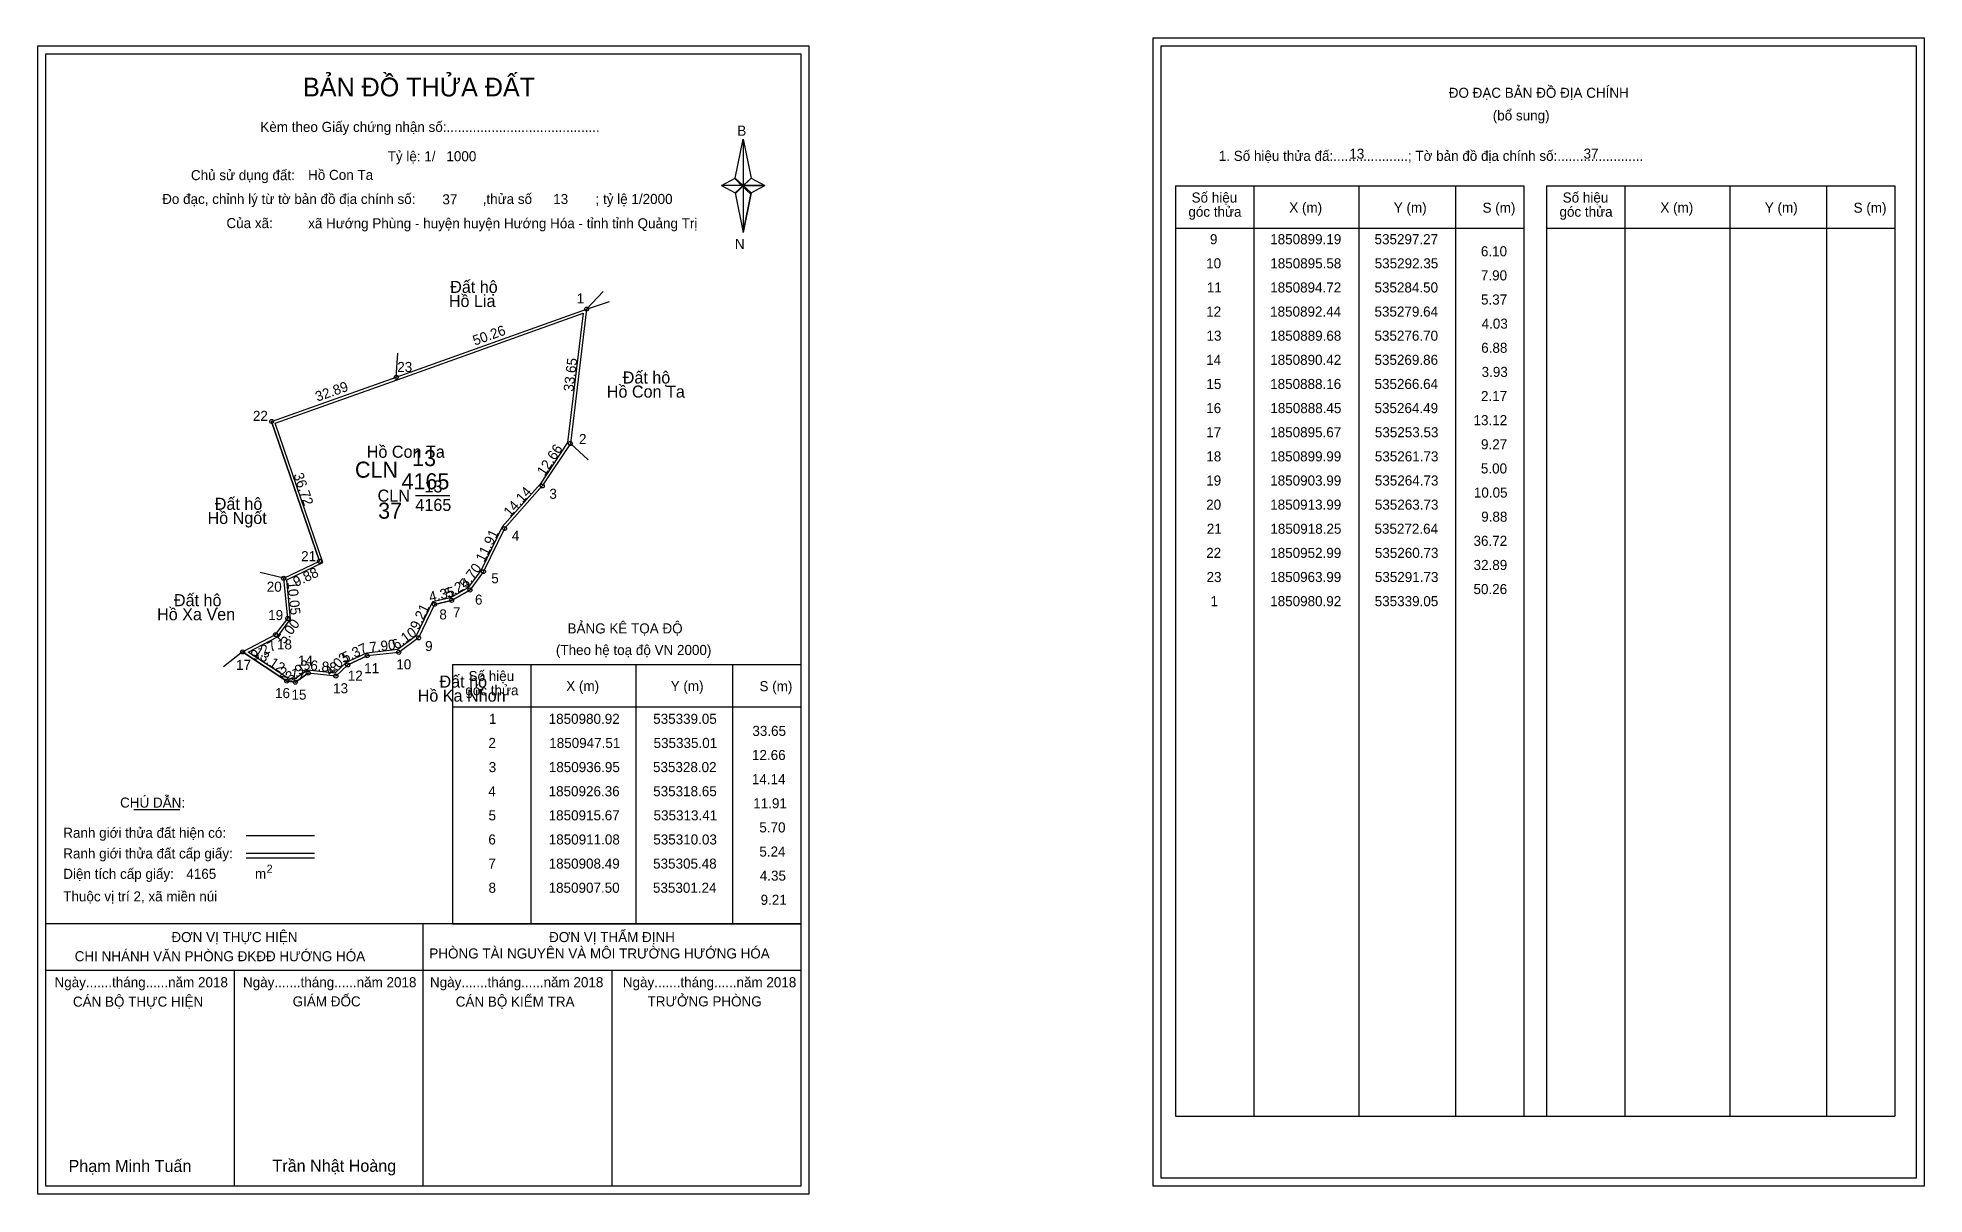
# Model space of a CAD drawing. Extents: x 535203 to 535672, y 1850761 to 1851048.
import ezdxf

# ---------------------------------------------------------------- set-up
doc = ezdxf.new("R2010")
doc.units = 0
for name, color, linetype in [('Level 1', 7, 'Continuous'), ('Level 10', 7, 'Continuous'), ('Level 11', 7, 'Continuous'), ('Level 13', 7, 'Continuous'), ('Level 2', 7, 'Continuous'), ('Level 27', 7, 'Continuous'), ('Level 3', 7, 'Continuous'), ('Level 36', 7, 'Continuous'), ('Level 4', 7, 'Continuous'), ('Level 49', 7, 'Continuous'), ('Level 5', 7, 'Continuous'), ('Level 53', 7, 'Continuous'), ('Level 55', 7, 'Continuous'), ('Level 6', 7, 'Continuous'), ('Level 63', 7, 'Continuous'), ('Level 7', 7, 'Continuous'), ('Level 9', 7, 'Continuous')]:
    doc.layers.add(name, color=color, linetype=linetype)

msp = doc.modelspace()

# ---------------------------------------------------------------- linework, layer by layer
at = {"layer": 'Level 1'}
for p, q in [((535481.91, 1851046.4), (535481.91, 1851046.4)), ((535204.59, 1851044.4), (535204.59, 1851044.4)), ((535376.01, 1851013.52), (535377.98, 1851023.16)), ((535377.98, 1851023.16), (535377.98, 1851011.64)), ((535377.98, 1851023.16), (535379.94, 1851013.52)), ((535372.56, 1851011.64), (535376.01, 1851013.52)), ((535376.01, 1851013.52), (535377.98, 1851011.64)), ((535377.83, 1851011.42), (535376.01, 1851013.3)), ((535379.8, 1851013.3), (535377.83, 1851011.42)), ((535377.83, 1851011.42), (535379.8, 1851013.3)), ((535379.94, 1851013.52), (535377.98, 1851011.64)), ((535377.98, 1851011.64), (535376.01, 1851009.8)), ((535377.83, 1851011.42), (535376.01, 1851009.58)), ((535376.01, 1851009.58), (535377.83, 1851011.42)), ((535376.01, 1851009.8), (535377.98, 1850999.94)), ((535379.8, 1851009.58), (535377.83, 1851011.42)), ((535377.98, 1851011.64), (535377.98, 1850999.94)), ((535377.98, 1851011.64), (535383.39, 1851011.64)), ((535377.98, 1851011.64), (535379.94, 1851009.8)), ((535379.94, 1851009.8), (535377.98, 1850999.94)), ((535379.94, 1851009.8), (535383.39, 1851011.64)), ((535485.44, 1851011.55), (535572.04, 1851011.55)), ((535505.03, 1850780.28), (535505.03, 1851011.55)), ((535531.1, 1850780.28), (535531.1, 1851011.55)), ((535555.08, 1851011.55), (535555.08, 1850780.28)), ((535572.04, 1851011.55), (535572.04, 1850780.28)), ((535577.7, 1851011.55), (535664.3, 1851011.55)), ((535597.29, 1850780.28), (535597.29, 1851011.55)), ((535623.36, 1850780.28), (535623.36, 1851011.55)), ((535647.33, 1851011.55), (535647.33, 1850780.28)), ((535664.3, 1851011.55), (535664.3, 1850780.28)), ((535485.44, 1851001.02), (535572.04, 1851001.02)), ((535577.7, 1851001.02), (535664.3, 1851001.02)), ((535305.68, 1850892.58), (535392.28, 1850892.58)), ((535325.27, 1850828.05), (535325.27, 1850892.58)), ((535351.34, 1850828.05), (535351.34, 1850892.58)), ((535375.31, 1850892.58), (535375.31, 1850828.05)), ((535305.68, 1850882.05), (535392.28, 1850882.05)), ((535226.5, 1850856.47), (535237.91, 1850856.47)), ((535254.37, 1850850.06), (535271.38, 1850850.06)), ((535254.37, 1850845.62), (535271.38, 1850845.62)), ((535254.37, 1850844.52), (535271.38, 1850844.52)), ((535311.41, 1850828.05), (535204.58, 1850828.05)), ((535392.28, 1850828.05), (535287.44, 1850828.05)), ((535298.43, 1850762.83), (535298.43, 1850828.05)), ((535305.68, 1850828.05), (535392.28, 1850828.05)), ((535392.28, 1850816.5), (535204.58, 1850816.5)), ((535251.51, 1850762.83), (535251.51, 1850816.5)), ((535345.36, 1850762.83), (535345.36, 1850816.5)), ((535485.44, 1850780.28), (535664.3, 1850780.28)), ((535669.61, 1850764.83), (535669.61, 1850764.83)), ((535392.28, 1850762.83), (535392.28, 1850762.83))]:
    msp.add_line(p, q, dxfattribs=at)
for points in [[(535376.01, 1851013.52), (535377.98, 1851023.16), (535377.98, 1851011.64)], [(535377.98, 1851011.64), (535379.94, 1851013.52), (535383.39, 1851011.64)], [(535372.56, 1851011.64), (535376.01, 1851009.8), (535377.98, 1851011.64)], [(535377.98, 1851011.64), (535377.98, 1850999.94), (535379.94, 1851009.8)]]:
    msp.add_lwpolyline(points, close=True, dxfattribs=at)
at = {"layer": 'Level 10'}
for p, q in [((535260.73, 1850952.99), (535272.64, 1850918.25)), ((535305.48, 1850908.49), (535310.03, 1850911.08)), ((535301.24, 1850907.5), (535305.48, 1850908.49)), ((535253.53, 1850895.67), (535264.49, 1850888.45)), ((535276.7, 1850889.68), (535279.64, 1850892.44)), ((535279.64, 1850892.44), (535284.5, 1850894.72)), ((535264.49, 1850888.45), (535266.64, 1850888.16)), ((535266.64, 1850888.16), (535269.86, 1850890.42))]:
    msp.add_line(p, q, dxfattribs=at)
for points in [[(535264.49, 1850888.45), (535253.53, 1850895.67), (535261.73, 1850899.99), (535264.73, 1850903.99), (535263.73, 1850913.99), (535272.64, 1850918.25), (535260.73, 1850952.99), (535291.73, 1850963.99), (535339.05, 1850980.92), (535335.01, 1850947.51), (535328.02, 1850936.95), (535318.65, 1850926.36), (535313.41, 1850915.67), (535310.03, 1850911.08), (535305.48, 1850908.49), (535301.24, 1850907.5), (535297.27, 1850899.19), (535292.35, 1850895.58), (535284.5, 1850894.72), (535279.64, 1850892.44), (535276.7, 1850889.68), (535269.86, 1850890.42), (535266.64, 1850888.16)], [(535264.74, 1850889.12), (535254.9, 1850895.6), (535262.2, 1850899.44), (535265.45, 1850903.79), (535264.48, 1850913.57), (535273.5, 1850917.89), (535261.62, 1850952.56), (535291.96, 1850963.33), (535338.22, 1850979.88), (535334.33, 1850947.76), (535327.46, 1850937.38), (535318.06, 1850926.75), (535312.81, 1850916.03), (535309.55, 1850911.61), (535305.22, 1850909.15), (535300.75, 1850908.11), (535296.71, 1850899.65), (535292.09, 1850896.26), (535284.31, 1850895.4), (535279.24, 1850893.03), (535276.46, 1850890.41), (535269.67, 1850891.14), (535266.46, 1850888.89)]]:
    msp.add_lwpolyline(points, close=True, dxfattribs=at)
at = {"layer": 'Level 11'}
for centre in [(535339.05, 1850980.92), (535291.73, 1850963.99), (535260.73, 1850952.99), (535335.01, 1850947.51), (535328.02, 1850936.95), (535318.65, 1850926.36), (535272.64, 1850918.25), (535313.41, 1850915.67), (535263.73, 1850913.99), (535310.03, 1850911.08), (535301.24, 1850907.5), (535305.48, 1850908.49), (535264.73, 1850903.99), (535253.53, 1850895.67), (535261.73, 1850899.99), (535292.35, 1850895.58), (535297.27, 1850899.19), (535279.64, 1850892.44), (535284.5, 1850894.72), (535264.49, 1850888.45), (535264.49, 1850888.45), (535266.64, 1850888.16), (535269.86, 1850890.42), (535276.7, 1850889.68)]:
    msp.add_circle(centre, 0.5, dxfattribs=at)
at = {"layer": 'Level 27'}
for p, q in [((535339.05, 1850980.92), (535343.14, 1850985.31)), ((535339.05, 1850980.92), (535344.76, 1850982.78)), ((535291.73, 1850963.99), (535292.13, 1850969.98)), ((535335.01, 1850947.51), (535339.45, 1850943.47)), ((535263.73, 1850913.99), (535257.91, 1850915.45)), ((535253.53, 1850895.67), (535248.8, 1850891.98))]:
    msp.add_line(p, q, dxfattribs=at)
at = {"layer": 'Level 3'}
for p, q in [((535485.44, 1851011.55), (535485.44, 1850780.28)), ((535577.7, 1851011.55), (535577.7, 1850780.28)), ((535305.68, 1850892.58), (535305.68, 1850828.05))]:
    msp.add_line(p, q, dxfattribs=at)
at = {"layer": 'Level 63'}
for points in [[(535202.58, 1851046.4), (535394.28, 1851046.4), (535394.28, 1850760.83), (535202.58, 1850760.83)], [(535479.91, 1851048.4), (535671.61, 1851048.4), (535671.61, 1850762.83), (535479.91, 1850762.83)], [(535481.91, 1851046.4), (535669.61, 1851046.4), (535669.61, 1850764.83), (535481.91, 1850764.83)], [(535204.58, 1851044.4), (535392.28, 1851044.4), (535392.28, 1850762.83), (535204.58, 1850762.83)]]:
    msp.add_lwpolyline(points, close=True, dxfattribs=at)
at = {"layer": 'Level 9'}
msp.add_line((535296.47, 1850934.54), (535305.06, 1850934.54), dxfattribs=at)

# ---------------------------------------------------------------- texts
at = {"layer": 'Level 1'}
for s, height, p in [('BẢN ĐỒ THỬA ĐẤT', 4.6657, (535268.55, 1851033.81)), ('ĐO ĐẠC BẢN ĐỒ ĐỊA CHÍNH', 2.5, (535553.39, 1851033.46)), ('Kèm theo Giấy chứng nhận số:.........................................', 2.5, (535257.93, 1851024.98)), ('(bổ sung)', 2.5, (535564.33, 1851027.84)), ('B', 2.5, (535376.52, 1851024.04)), ('1. Số hiệu thửa đấ:....................; Tờ bản đồ địa chính số:.......................', 2.5, (535496.22, 1851017.78)), ('Chủ sử dụng đất:', 2.5, (535240.67, 1851012.99)), ('Đo đạc, chỉnh lý từ tờ bản đồ địa chính số:                  ,thửa số                 ; tỷ lệ 1/2000', 2.5, (535233.52, 1851007.06)), ('Số hiệu', 2.5, (535489.46, 1851007.42)), ('Số hiệu', 2.5, (535581.72, 1851007.42)), ('góc thửa', 2.5, (535488.66, 1851003.89)), ('X (m)', 2.5, (535513.74, 1851004.94)), ('Y (m)', 2.5, (535539.72, 1851004.94)), ('S (m)', 2.5, (535561.79, 1851004.89)), ('góc thửa', 2.5, (535580.92, 1851003.89)), ('X (m)', 2.5, (535606, 1851004.94)), ('Y (m)', 2.5, (535631.97, 1851004.94)), ('S (m)', 2.5, (535654.05, 1851004.89)), ('Của xã:', 2.5, (535249.51, 1851001.06)), ('N', 2.5, (535375.92, 1850995.87)), ('BẢNG KÊ TỌA ĐỘ', 2.5, (535334.31, 1850900.28)), ('(Theo hệ toạ độ VN 2000)', 2.5, (535331.41, 1850894.92)), ('góc thửa', 2.5, (535308.9, 1850884.91)), ('Số hiệu', 2.5, (535309.7, 1850888.44)), ('X (m)', 2.5, (535333.98, 1850885.97)), ('Y (m)', 2.5, (535359.95, 1850885.97)), ('S (m)', 2.5, (535382.03, 1850885.92)), ('CHÚ DẪN:', 2.5, (535223.06, 1850856.97)), ('Ranh giới thửa đất hiện có:', 2.5, (535208.93, 1850849.47)), ('Ranh giới thửa đất cấp giấy:', 2.5, (535208.93, 1850844.33)), ('Diện tích cấp giấy:', 2.5, (535208.93, 1850839.25)), ('m', 2.5, (535256.59, 1850839.27)), ('2', 2, (535259.49, 1850840.78)), ('Thuộc vị trí 2, xã miền núi', 2.5, (535208.93, 1850833.65)), ('ĐƠN VỊ THỰC HIỆN', 2.5, (535235.82, 1850823.53)), ('ĐƠN VỊ THẨM ĐỊNH', 2.5, (535329.72, 1850823.53)), ('CHI NHÁNH VĂN PHÒNG ĐKĐĐ HƯỚNG HÓA', 2.5, (535211.78, 1850818.77)), ('PHÒNG TÀI NGUYÊN VÀ MÔI TRƯỜNG HƯỚNG HÓA', 2.5, (535299.95, 1850819.46)), ('Ngày.......tháng......năm 2018', 2.5, (535206.75, 1850812.3)), ('Ngày.......tháng......năm 2018', 2.5, (535253.62, 1850812.3)), ('Ngày.......tháng......năm 2018', 2.5, (535300.1, 1850812.3)), ('Ngày.......tháng......năm 2018', 2.5, (535348.06, 1850812.3)), ('CÁN BỘ THỰC HIỆN', 2.5, (535211.33, 1850807.48)), ('GIÁM ĐỐC', 2.5, (535265.97, 1850807.54)), ('CÁN BỘ KIỂM TRA', 2.5, (535306.51, 1850807.48)), ('TRƯỞNG PHÒNG', 2.5, (535354.2, 1850807.54)), ('Phạm Minh Tuấn', 3, (535210.24, 1850766.37)), ('Trần Nhật Hoàng', 3, (535260.94, 1850766.42))]:
    msp.add_text(s, height=height, dxfattribs=at).set_placement(p)
at = {"layer": 'Level 11'}
msp.add_text('Tỷ lệ: 1/', height=2.5, dxfattribs=at).set_placement((535289.59, 1851017.67))
at = {"layer": 'Level 13'}
for s, p in [('13', (535298.73, 1850935.34)), ('CLN', (535287.08, 1850933.04)), ('4165', (535296.48, 1850930.74))]:
    msp.add_text(s, height=3, dxfattribs=at).set_placement(p)
at = {"layer": 'Level 2'}
msp.add_text('Hồ Con Ta', height=3, dxfattribs=at).set_placement((535284.39, 1850943.96))
at = {"layer": 'Level 3'}
msp.add_text('CLN ', height=4, dxfattribs=at).set_placement((535281.46, 1850939))
at = {"layer": 'Level 36'}
for s, p in [('Đất hộ', (535305.12, 1850984.95)), ('Hồ Lia', (535304.8, 1850981.45)), ('Hồ Con Ta', (535344.07, 1850958.92)), ('Đất hộ', (535348.02, 1850962.42)), ('Đất hộ', (535246.6, 1850931.01)), ('Hồ Ngốt', (535244.8, 1850927.51)), ('Đất hộ', (535236.45, 1850907.05)), ('Hồ Xa Ven', (535232.26, 1850903.55)), ('Hồ Ka Nhon', (535297.05, 1850883.32)), ('Đất hộ', (535302.47, 1850886.82))]:
    msp.add_text(s, height=3, dxfattribs=at).set_placement(p)
at = {"layer": 'Level 4'}
msp.add_text('13', height=4, dxfattribs=at).set_placement((535295.66, 1850941.89))
at = {"layer": 'Level 49'}
for s, rotation, p in [('50.26', 19.686, (535311.27, 1850971.83)), ('33.65', 83.1052, (535335.75, 1850960.31)), ('32.89', 19.5367, (535272.12, 1850957.88)), ('12.66', 56.4982, (535328.59, 1850939.27)), ('36.72', 288.9234, (535266.12, 1850939.74)), ('14.14', 48.4977, (535320.02, 1850929.12)), ('11.91', 63.8869, (535313.58, 1850917.84)), ('9.88', 25.5531, (535266.79, 1850911.79)), ('5.70', 53.6327, (535309.2, 1850911.3)), ('10.05', 275.7106, (535264.62, 1850913.08)), ('4.35', 13.1426, (535300.15, 1850908.07)), ('5.24', 29.6499, (535304.61, 1850908.91)), ('9.21', 64.4644, (535297.24, 1850900.98)), ('5.00', 53.1301, (535263.97, 1850897.48)), ('6.10', 36.269, (535291.78, 1850896.16)), ('9.27', 27.7816, (535256.38, 1850893.44)), ('13.12', 326.6247, (535256.04, 1850894.97)), ('5.37', 25.133, (535278.88, 1850892.97)), ('7.90', 6.2521, (535285.19, 1850895.6)), ('2.17', 352.3181, (535262.55, 1850889.52)), ('3.93', 35.0636, (535265.27, 1850888.18)), ('6.88', 353.8253, (535270.26, 1850891.18)), ('4.03', 43.1913, (535275.38, 1850889.54))]:
    msp.add_text(s, height=2.5, rotation=rotation, dxfattribs=at).set_placement(p)
at = {"layer": 'Level 5'}
msp.add_text('4165', height=4, dxfattribs=at).set_placement((535293.03, 1850936.11))
at = {"layer": 'Level 53'}
for s, p in [('9', (535494.02, 1850997.06)), ('1850899.19', (535509, 1850997.06)), ('535297.27', (535534.94, 1850997.06)), ('6.10', (535561.38, 1850994.06)), ('10', (535493.08, 1850991.06)), ('1850895.58', (535509.02, 1850991.06)), ('535292.35', (535534.98, 1850991.06)), ('7.90', (535561.38, 1850988.06)), ('11', (535493.24, 1850985.06)), ('1850894.72', (535509, 1850985.06)), ('535284.50', (535534.93, 1850985.06)), ('12', (535493.09, 1850979.06)), ('1850892.44', (535508.98, 1850979.06)), ('535279.64', (535534.93, 1850979.06)), ('5.37', (535561.41, 1850982.06)), ('4.03', (535561.56, 1850976.06)), ('13', (535493.17, 1850973.06)), ('1850889.68', (535509.02, 1850973.06)), ('535276.70', (535534.93, 1850973.06)), ('6.88', (535561.46, 1850970.06)), ('14', (535493.08, 1850967.06)), ('1850890.42', (535509, 1850967.06)), ('535269.86', (535534.93, 1850967.06)), ('3.93', (535561.56, 1850964.06)), ('15', (535493.14, 1850961.06)), ('1850888.16', (535508.99, 1850961.06)), ('535266.64', (535534.93, 1850961.06)), ('16', (535493.09, 1850955.06)), ('1850888.45', (535509.04, 1850955.06)), ('535264.49', (535534.94, 1850955.06)), ('2.17', (535561.41, 1850958.06)), ('13.12', (535559.55, 1850952.06)), ('17', (535493.1, 1850949.06)), ('1850895.67', (535509, 1850949.06)), ('535253.53', (535535.02, 1850949.06)), ('9.27', (535561.41, 1850946.06)), ('18', (535493.12, 1850943.06)), ('1850899.99', (535509, 1850943.06)), ('535261.73', (535535.02, 1850943.06)), ('19', (535493.09, 1850937.06)), ('1850903.99', (535509, 1850937.06)), ('535264.73', (535535.02, 1850937.06)), ('5.00', (535561.38, 1850940.06)), ('20', (535493.08, 1850931.06)), ('1850913.99', (535509, 1850931.06)), ('535263.73', (535535.02, 1850931.06)), ('10.05', (535559.64, 1850934.06)), ('9.88', (535561.46, 1850928.06)), ('21', (535493.24, 1850925.06)), ('1850918.25', (535509.04, 1850925.06)), ('535272.64', (535534.93, 1850925.06)), ('36.72', (535559.55, 1850922.06)), ('22', (535493.09, 1850919.06)), ('1850952.99', (535509, 1850919.06)), ('535260.73', (535535.02, 1850919.06)), ('23', (535493.17, 1850913.06)), ('1850963.99', (535509, 1850913.06)), ('535291.73', (535535.02, 1850913.06)), ('32.89', (535559.56, 1850916.06)), ('50.26', (535559.54, 1850910.06)), ('1', (535494.16, 1850907.06)), ('1850980.92', (535509, 1850907.06)), ('535339.05', (535534.98, 1850907.06)), ('1', (535314.78, 1850877.8)), ('1850980.92', (535329.61, 1850877.8)), ('535339.05', (535355.6, 1850877.8)), ('33.65', (535380.26, 1850874.8)), ('2', (535314.63, 1850871.8)), ('1850947.51', (535329.76, 1850871.8)), ('535335.01', (535355.7, 1850871.8)), ('3', (535314.71, 1850865.8)), ('1850936.95', (535329.65, 1850865.8)), ('535328.02', (535355.55, 1850865.8)), ('12.66', (535380.16, 1850868.8)), ('14.14', (535380.14, 1850862.8)), ('4', (535314.62, 1850859.8)), ('1850926.36', (535329.6, 1850859.8)), ('535318.65', (535355.6, 1850859.8)), ('11.91', (535380.47, 1850856.8)), ('5', (535314.67, 1850853.8)), ('1850915.67', (535329.61, 1850853.8)), ('535313.41', (535355.7, 1850853.8)), ('6', (535314.62, 1850847.8)), ('1850911.08', (535329.64, 1850847.8)), ('535310.03', (535355.63, 1850847.8)), ('5.70', (535381.99, 1850850.8)), ('5.24', (535381.99, 1850844.8)), ('7', (535314.63, 1850841.8)), ('1850908.49', (535329.61, 1850841.8)), ('535305.48', (535355.58, 1850841.8)), ('4.35', (535382.1, 1850838.8)), ('8', (535314.66, 1850835.8)), ('1850907.50', (535329.6, 1850835.8)), ('535301.24', (535355.54, 1850835.8)), ('9.21', (535382.31, 1850832.8))]:
    msp.add_text(s, height=2.5, dxfattribs=at).set_placement(p)
at = {"layer": 'Level 55'}
for s, height, p in [('1', 0.4, (535338.94, 1850980.92)), ('0', 0.11, (535339.01, 1850980.81)), ('0', 0.11, (535339.01, 1850980.81)), ('0', 0.11, (535339.01, 1850980.81)), ('0', 0.11, (535339.01, 1850980.81)), ('23', 0.4, (535291.46, 1850963.99)), ('10', 0.11, (535291.65, 1850963.88)), ('0', 0.11, (535291.69, 1850963.88)), ('0', 0.11, (535291.69, 1850963.88)), ('22', 0.4, (535260.45, 1850952.99)), ('10', 0.11, (535260.65, 1850952.88)), ('2', 0.4, (535334.87, 1850947.51)), ('0', 0.11, (535334.97, 1850947.4)), ('0', 0.11, (535334.97, 1850947.4)), ('0', 0.11, (535334.97, 1850947.4)), ('3', 0.4, (535327.9, 1850936.95)), ('0', 0.11, (535327.98, 1850936.84)), ('4', 0.4, (535318.51, 1850926.36)), ('0', 0.11, (535318.61, 1850926.25)), ('21', 0.4, (535272.38, 1850918.25)), ('10', 0.11, (535272.56, 1850918.14)), ('5', 0.4, (535313.28, 1850915.67)), ('0', 0.11, (535313.37, 1850915.56)), ('20', 0.4, (535263.45, 1850913.99)), ('266', 0.11, (535263.61, 1850913.88)), ('10', 0.11, (535263.65, 1850913.88)), ('6', 0.4, (535309.89, 1850911.08)), ('0', 0.11, (535309.99, 1850910.97)), ('8', 0.4, (535301.11, 1850907.5)), ('0', 0.11, (535301.2, 1850907.39)), ('7', 0.4, (535305.35, 1850908.49)), ('0', 0.11, (535305.44, 1850908.38)), ('19', 0.4, (535264.45, 1850903.99)), ('266', 0.11, (535264.61, 1850903.88)), ('17', 0.4, (535253.25, 1850895.67)), ('18', 0.4, (535261.45, 1850899.99)), ('266', 0.11, (535261.61, 1850899.88)), ('9', 0.4, (535297.13, 1850899.19)), ('0', 0.11, (535297.23, 1850899.08)), ('266', 0.11, (535253.41, 1850895.56)), ('0', 0.11, (535253.49, 1850895.56)), ('12', 0.4, (535279.36, 1850892.44)), ('0', 0.11, (535279.6, 1850892.33)), ('11', 0.4, (535284.24, 1850894.72)), ('0', 0.11, (535284.46, 1850894.61)), ('10', 0.4, (535292.07, 1850895.58)), ('0', 0.11, (535292.31, 1850895.47)), ('16', 0.4, (535264.21, 1850888.45)), ('0', 0.11, (535264.45, 1850888.34)), ('15', 0.4, (535266.36, 1850888.16)), ('0', 0.11, (535266.6, 1850888.05)), ('14', 0.4, (535269.57, 1850890.42)), ('0', 0.11, (535269.82, 1850890.31)), ('13', 0.4, (535276.43, 1850889.68)), ('0', 0.11, (535276.66, 1850889.57))]:
    msp.add_text(s, height=height, dxfattribs=at).set_placement(p)
at = {"layer": 'Level 6'}
for s, p in [('1000', (535304.19, 1851017.69)), ('13', (535528.67, 1851018.32)), ('37', (535586.91, 1851018.34)), ('Hồ Con Ta', (535269.81, 1851013.05)), ('37', (535303.19, 1851006.97)), ('13', (535330.74, 1851007.05)), ('xã Hướng Phùng - huyện huyện Hướng Hóa - tỉnh tỉnh Quảng Trị', (535269.82, 1851001.01)), ('4165', (535239.53, 1850839.26))]:
    msp.add_text(s, height=2.5, dxfattribs=at).set_placement(p)
at = {"layer": 'Level 7'}
msp.add_text('37', height=4, dxfattribs=at).set_placement((535287.22, 1850928.81))
at = {"layer": 'Level 9'}
for s, p in [('1', (535336.59, 1850982.34)), ('23', (535291.97, 1850965.29)), ('22', (535256.08, 1850953.13)), ('2', (535337.16, 1850947.38)), ('3', (535329.79, 1850933.75)), ('4', (535320.45, 1850923.33)), ('21', (535268.07, 1850918.24)), ('5', (535315.34, 1850912.76)), ('20', (535259.53, 1850910.65)), ('19', (535259.88, 1850903.6)), ('8', (535302.43, 1850903.76)), ('7', (535305.81, 1850904.26)), ('6', (535311.3, 1850907.44)), ('18', (535262.07, 1850896.31)), ('9', (535298.89, 1850895.9)), ('17', (535251.89, 1850891.22)), ('14', (535267.28, 1850892.27)), ('11', (535283.75, 1850890.39)), ('10', (535291.73, 1850891.35)), ('16', (535261.59, 1850884.2)), ('13', (535276.02, 1850885.4)), ('12', (535279.67, 1850888.54)), ('15', (535265.67, 1850883.8))]:
    msp.add_text(s, height=2.5, dxfattribs=at).set_placement(p)

doc.saveas('drawing.dxf')
